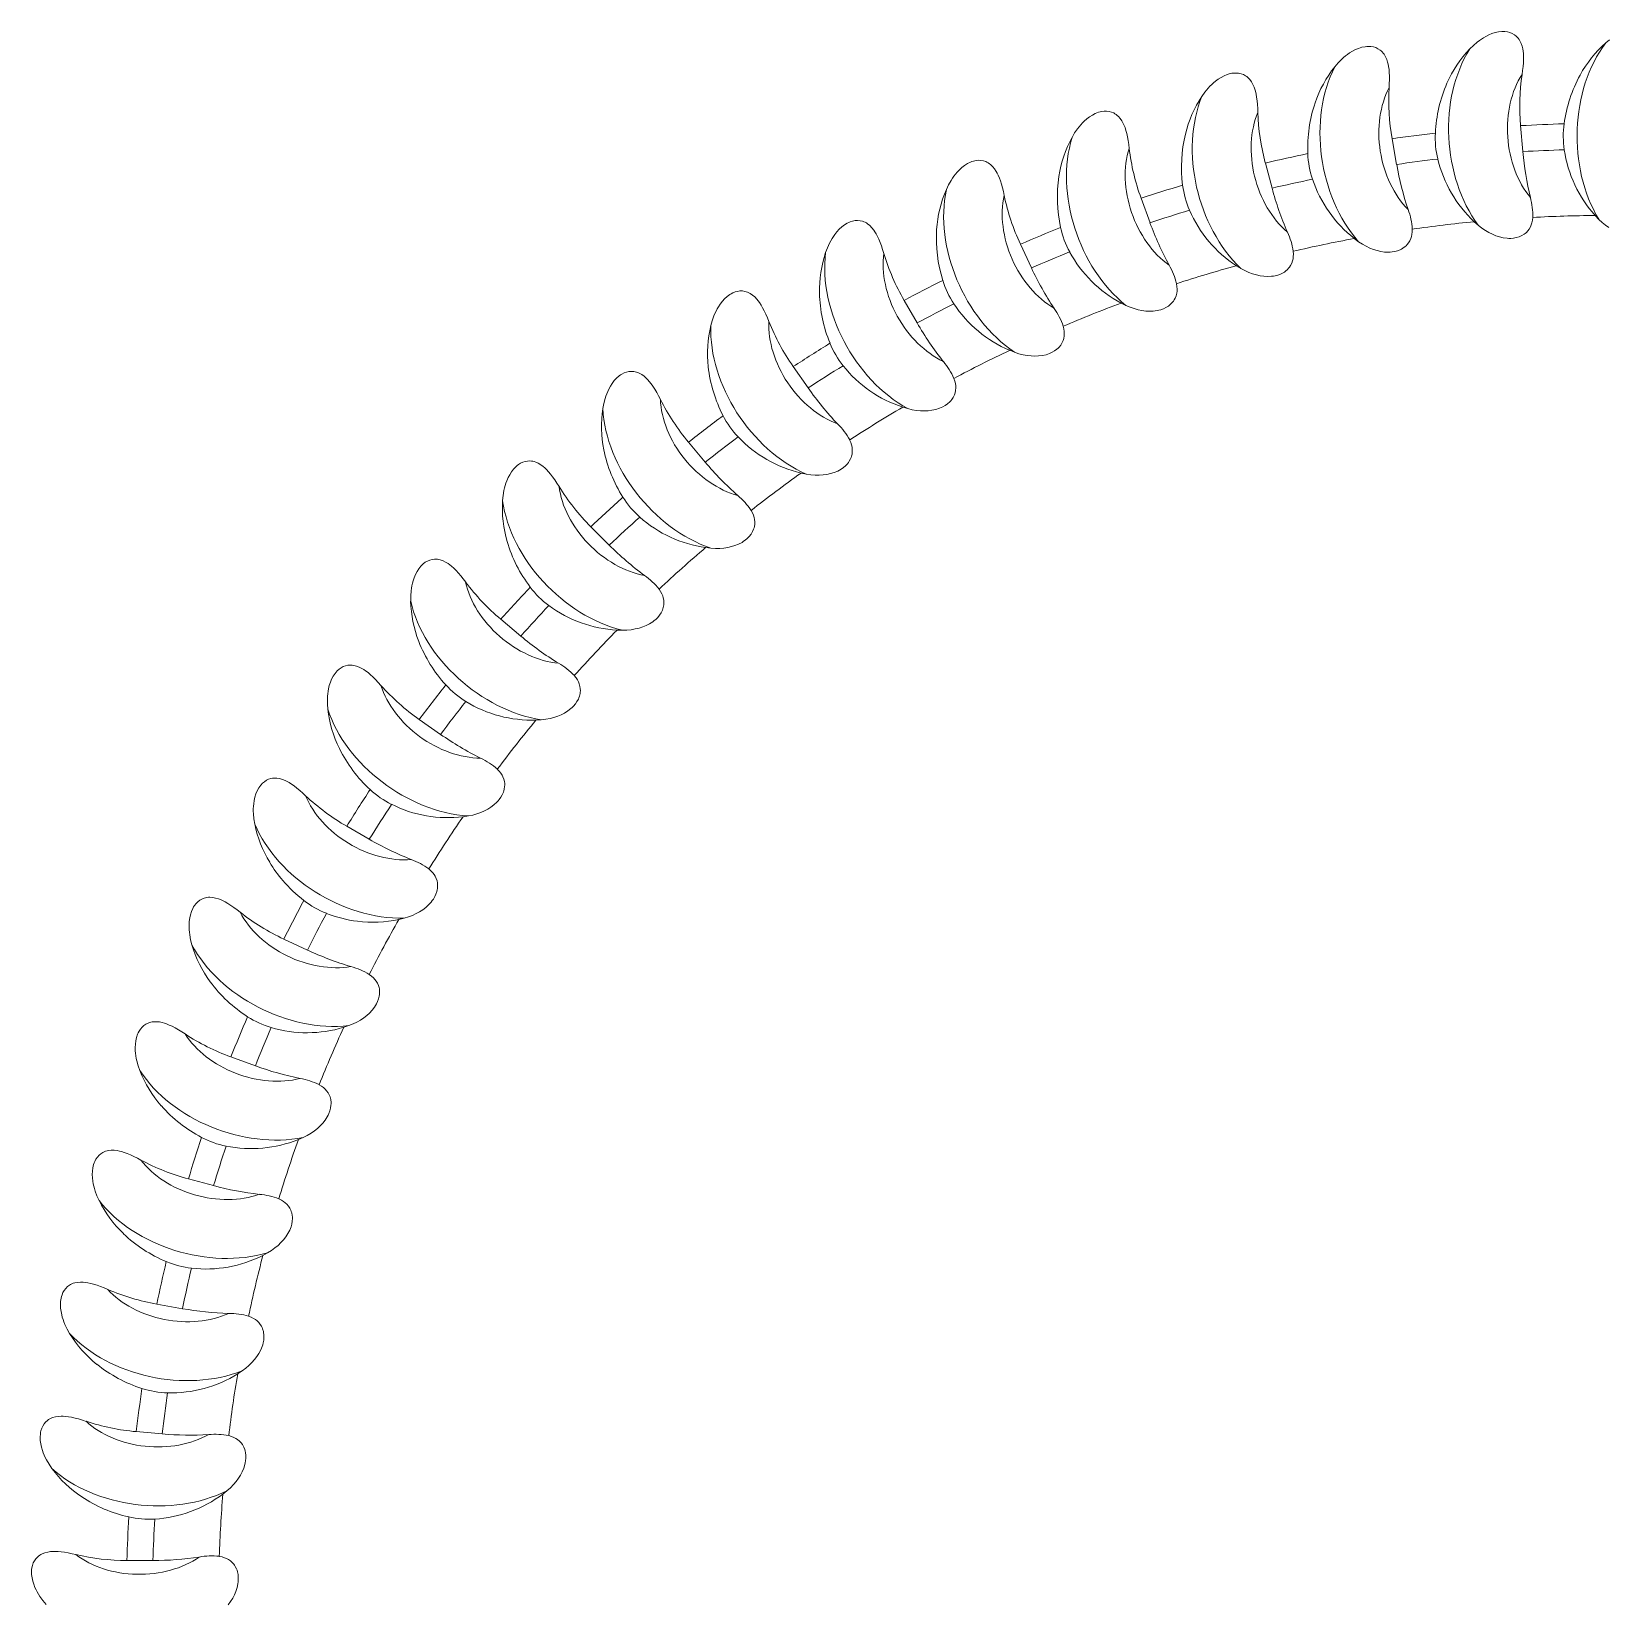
# Model space of a CAD drawing. Extents: x 89 to 596, y -47 to 440.
# Drawn here: x 450.65 to 480.93, y 216.35 to 246.57 of the extents above; entities that cross this region are included whole.
import ezdxf

# ---------------------------------------------------------------- set-up
doc = ezdxf.new("R2010")
doc.units = 0
doc.header["$LTSCALE"] = 7
doc.header["$MEASUREMENT"] = 0
doc.layers.add('8', color=252, linetype='CONTINUOUS', lineweight=15)

msp = doc.modelspace()

# ---------------------------------------------------------------- linework, layer by layer
at = {"layer": '8', "ltscale": 0.012505}
for p, q in [((479.275, 244.765), (479.318, 244.266)), ((476.806, 244.513), (476.892, 244.02)), ((474.368, 244.046), (474.497, 243.563)), ((469.66, 242.487), (469.871, 242.034)), ((465.294, 240.134), (465.581, 239.724)), ((463.282, 238.681), (463.603, 238.298)), ((461.403, 237.058), (461.757, 236.705)), ((459.674, 235.278), (460.057, 234.957)), ((458.106, 233.354), (458.516, 233.067)), ((454.485, 226.869), (454.955, 226.698)), ((453.062, 222.118), (453.555, 222.031))]:
    msp.add_line(p, q, dxfattribs=at)
at = {"layer": '8', "ltscale": 0.012506}
for p, q in [((471.98, 243.37), (472.151, 242.899)), ((467.426, 241.406), (467.676, 240.973)), ((456.712, 231.301), (457.145, 231.05)), ((455.502, 229.133), (455.955, 228.922)), ((452.667, 219.668), (453.165, 219.624)), ((452.486, 217.192), (452.986, 217.192))]:
    msp.add_line(p, q, dxfattribs=at)
at = {"layer": '8', "ltscale": 0.002558}
for p, q in [((478.383, 242.918), (478.46, 242.85)), ((471.597, 241.355), (471.688, 241.309)), ((465.445, 238.089), (465.546, 238.069)), ((460.349, 233.342), (460.451, 233.348)), ((458.948, 231.484), (459.049, 231.499)), ((457.713, 229.511), (457.813, 229.535)), ((455.101, 223.055), (455.19, 223.104)), ((454.33, 218.469), (454.41, 218.533))]:
    msp.add_line(p, q, dxfattribs=at)
at = {"layer": '8', "ltscale": 0.002557}
for p, q in [((480.708, 243.038), (480.778, 242.964)), ((476.078, 242.595), (476.161, 242.534)), ((473.81, 242.073), (473.898, 242.02)), ((467.398, 239.355), (467.496, 239.326)), ((463.611, 236.657), (463.712, 236.646)), ((461.908, 235.071), (462.01, 235.068)), ((456.655, 227.438), (456.752, 227.471)), ((454.615, 220.779), (454.701, 220.836))]:
    msp.add_line(p, q, dxfattribs=at)
at = {"layer": '8', "ltscale": 0.002556}
for p, q in [((469.454, 240.447), (469.549, 240.409)), ((455.782, 225.281), (455.876, 225.321))]:
    msp.add_line(p, q, dxfattribs=at)
at = {"layer": '8', "ltscale": 0.012507}
msp.add_line((453.67, 224.525), (454.153, 224.395), dxfattribs=at)
at = {"layer": '8'}
for points in [[(478.297, 246.238), (478.366, 246.306), (478.441, 246.37), (478.481, 246.401), (478.523, 246.429), (478.563, 246.455), (478.603, 246.478), (478.662, 246.507), (478.722, 246.532), (478.784, 246.552), (478.847, 246.566), (478.911, 246.573), (478.943, 246.573), (478.974, 246.572), (479.023, 246.565), (479.069, 246.553), (479.113, 246.535), (479.154, 246.512), (479.191, 246.483), (479.211, 246.464), (479.229, 246.443), (479.245, 246.42), (479.26, 246.396), (479.285, 246.346), (479.303, 246.293), (479.316, 246.239), (479.323, 246.197), (479.327, 246.154), (479.33, 246.097), (479.33, 246.039), (479.327, 245.969), (479.321, 245.9), (479.313, 245.824), (479.302, 245.749)], [(475.703, 245.895), (475.766, 245.969), (475.835, 246.039), (475.872, 246.073), (475.911, 246.106), (475.949, 246.134), (475.987, 246.161), (476.043, 246.195), (476.101, 246.225), (476.161, 246.25), (476.223, 246.27), (476.286, 246.282), (476.317, 246.286), (476.349, 246.287), (476.398, 246.285), (476.445, 246.277), (476.49, 246.263), (476.533, 246.243), (476.572, 246.217), (476.593, 246.2), (476.613, 246.18), (476.632, 246.159), (476.649, 246.136), (476.678, 246.089), (476.7, 246.038), (476.718, 245.985), (476.728, 245.944), (476.737, 245.902), (476.745, 245.844), (476.75, 245.787), (476.753, 245.717), (476.753, 245.648), (476.751, 245.571), (476.747, 245.495)], [(480.911, 246.353), (480.986, 246.415)], [(473.149, 245.327), (473.205, 245.407), (473.268, 245.483), (473.302, 245.52), (473.338, 245.555), (473.373, 245.587), (473.409, 245.618), (473.461, 245.656), (473.517, 245.691), (473.574, 245.721), (473.634, 245.746), (473.695, 245.764), (473.727, 245.77), (473.758, 245.774), (473.807, 245.776), (473.855, 245.772), (473.901, 245.762), (473.945, 245.746), (473.986, 245.724), (474.009, 245.709), (474.031, 245.691), (474.051, 245.671), (474.07, 245.65), (474.103, 245.606), (474.13, 245.557), (474.152, 245.505), (474.166, 245.465), (474.178, 245.424), (474.191, 245.368), (474.201, 245.311), (474.21, 245.242), (474.216, 245.173), (474.221, 245.096), (474.224, 245.02)], [(470.654, 244.539), (470.703, 244.624), (470.759, 244.704), (470.79, 244.744), (470.822, 244.783), (470.854, 244.818), (470.888, 244.851), (470.937, 244.894), (470.988, 244.934), (471.043, 244.969), (471.1, 244.999), (471.16, 245.022), (471.191, 245.031), (471.222, 245.038), (471.27, 245.044), (471.318, 245.044), (471.365, 245.038), (471.411, 245.026), (471.454, 245.008), (471.478, 244.994), (471.501, 244.979), (471.523, 244.961), (471.543, 244.941), (471.58, 244.9), (471.611, 244.854), (471.638, 244.804), (471.655, 244.765), (471.671, 244.726), (471.688, 244.671), (471.703, 244.615), (471.718, 244.547), (471.731, 244.478), (471.742, 244.403), (471.752, 244.327)], [(468.237, 243.537), (468.279, 243.625), (468.327, 243.71), (468.354, 243.753), (468.383, 243.794), (468.412, 243.832), (468.443, 243.868), (468.488, 243.915), (468.536, 243.959), (468.587, 243.999), (468.642, 244.034), (468.699, 244.062), (468.729, 244.073), (468.759, 244.083), (468.807, 244.093), (468.855, 244.098), (468.902, 244.096), (468.949, 244.088), (468.993, 244.073), (469.018, 244.062), (469.042, 244.048), (469.066, 244.032), (469.088, 244.015), (469.128, 243.976), (469.163, 243.933), (469.194, 243.886), (469.215, 243.849), (469.234, 243.811), (469.256, 243.758), (469.276, 243.704), (469.297, 243.637), (469.315, 243.57), (469.333, 243.496), (469.349, 243.421)], [(465.917, 242.328), (465.951, 242.419), (465.991, 242.508), (466.015, 242.553), (466.04, 242.597), (466.066, 242.637), (466.093, 242.675), (466.134, 242.726), (466.178, 242.774), (466.225, 242.818), (466.277, 242.858), (466.332, 242.891), (466.36, 242.905), (466.389, 242.917), (466.436, 242.932), (466.483, 242.94), (466.531, 242.943), (466.578, 242.938), (466.623, 242.928), (466.649, 242.919), (466.675, 242.907), (466.699, 242.894), (466.723, 242.878), (466.766, 242.843), (466.805, 242.803), (466.84, 242.759), (466.864, 242.724), (466.886, 242.688), (466.913, 242.637), (466.937, 242.584), (466.964, 242.52), (466.988, 242.454), (467.012, 242.382), (467.035, 242.309)], [(479.508, 243.001), (479.502, 242.947), (479.492, 242.9), (479.479, 242.858), (479.464, 242.823), (479.439, 242.778), (479.412, 242.743), (479.385, 242.713), (479.363, 242.694), (479.342, 242.678), (479.297, 242.651), (479.271, 242.638), (479.245, 242.628), (479.192, 242.612), (479.138, 242.602), (479.085, 242.598), (479.049, 242.598), (479.013, 242.6), (478.94, 242.609), (478.866, 242.626), (478.799, 242.648), (478.732, 242.676), (478.664, 242.709), (478.597, 242.749), (478.528, 242.796), (478.46, 242.85)], [(480.97, 242.806), (480.905, 242.852), (480.842, 242.904), (480.778, 242.964)], [(477.191, 242.777), (477.19, 242.722), (477.184, 242.674), (477.175, 242.632), (477.163, 242.595), (477.142, 242.548), (477.119, 242.51), (477.094, 242.479), (477.074, 242.458), (477.054, 242.44), (477.012, 242.409), (476.987, 242.394), (476.962, 242.381), (476.91, 242.361), (476.858, 242.347), (476.805, 242.338), (476.769, 242.334), (476.733, 242.333), (476.66, 242.336), (476.585, 242.347), (476.516, 242.363), (476.447, 242.384), (476.377, 242.412), (476.306, 242.446), (476.234, 242.487), (476.161, 242.534)], [(474.903, 242.351), (474.907, 242.296), (474.905, 242.248), (474.9, 242.205), (474.891, 242.167), (474.874, 242.119), (474.854, 242.079), (474.832, 242.045), (474.814, 242.023), (474.796, 242.003), (474.757, 241.969), (474.733, 241.952), (474.709, 241.937), (474.66, 241.912), (474.609, 241.893), (474.557, 241.88), (474.522, 241.873), (474.486, 241.869), (474.412, 241.866), (474.337, 241.87), (474.267, 241.879), (474.196, 241.895), (474.123, 241.917), (474.05, 241.944), (473.974, 241.978), (473.898, 242.02)], [(463.711, 240.921), (463.737, 241.015), (463.769, 241.107), (463.789, 241.154), (463.81, 241.2), (463.832, 241.242), (463.856, 241.282), (463.892, 241.337), (463.932, 241.389), (463.975, 241.437), (464.023, 241.48), (464.075, 241.518), (464.102, 241.535), (464.13, 241.549), (464.175, 241.568), (464.222, 241.58), (464.269, 241.587), (464.316, 241.587), (464.362, 241.58), (464.389, 241.573), (464.415, 241.564), (464.441, 241.553), (464.466, 241.539), (464.512, 241.508), (464.554, 241.472), (464.593, 241.431), (464.619, 241.398), (464.645, 241.364), (464.676, 241.315), (464.705, 241.265), (464.737, 241.203), (464.767, 241.14), (464.797, 241.07), (464.826, 241)], [(472.661, 241.727), (472.669, 241.673), (472.672, 241.625), (472.67, 241.581), (472.665, 241.543), (472.652, 241.494), (472.636, 241.452), (472.617, 241.417), (472.601, 241.393), (472.584, 241.371), (472.548, 241.334), (472.526, 241.315), (472.504, 241.298), (472.457, 241.269), (472.408, 241.246), (472.357, 241.228), (472.322, 241.218), (472.287, 241.211), (472.214, 241.201), (472.138, 241.198), (472.068, 241.202), (471.996, 241.211), (471.922, 241.226), (471.846, 241.248), (471.768, 241.275), (471.688, 241.309)], [(470.482, 240.91), (470.495, 240.857), (470.502, 240.809), (470.504, 240.766), (470.502, 240.727), (470.493, 240.677), (470.48, 240.634), (470.465, 240.597), (470.451, 240.572), (470.436, 240.549), (470.404, 240.509), (470.383, 240.488), (470.362, 240.469), (470.318, 240.436), (470.271, 240.409), (470.222, 240.386), (470.189, 240.374), (470.154, 240.363), (470.082, 240.347), (470.007, 240.338), (469.937, 240.336), (469.864, 240.339), (469.789, 240.347), (469.712, 240.362), (469.632, 240.382), (469.549, 240.409)], [(461.635, 239.327), (461.653, 239.423), (461.678, 239.518), (461.693, 239.566), (461.71, 239.614), (461.729, 239.657), (461.749, 239.7), (461.78, 239.757), (461.815, 239.812), (461.855, 239.864), (461.898, 239.911), (461.946, 239.954), (461.972, 239.973), (461.999, 239.989), (462.042, 240.012), (462.087, 240.029), (462.134, 240.039), (462.181, 240.043), (462.227, 240.041), (462.254, 240.036), (462.281, 240.029), (462.308, 240.02), (462.334, 240.009), (462.383, 239.982), (462.428, 239.95), (462.47, 239.912), (462.499, 239.882), (462.527, 239.85), (462.563, 239.804), (462.596, 239.757), (462.634, 239.698), (462.669, 239.638), (462.705, 239.571), (462.74, 239.503)], [(468.382, 239.906), (468.399, 239.855), (468.41, 239.808), (468.416, 239.765), (468.418, 239.726), (468.414, 239.675), (468.405, 239.631), (468.392, 239.593), (468.381, 239.567), (468.368, 239.543), (468.339, 239.5), (468.321, 239.477), (468.301, 239.456), (468.26, 239.42), (468.216, 239.388), (468.169, 239.362), (468.137, 239.347), (468.103, 239.333), (468.033, 239.311), (467.959, 239.295), (467.889, 239.287), (467.816, 239.283), (467.741, 239.285), (467.663, 239.293), (467.581, 239.306), (467.496, 239.326)], [(466.377, 238.724), (466.399, 238.674), (466.415, 238.628), (466.424, 238.585), (466.429, 238.547), (466.429, 238.496), (466.424, 238.452), (466.415, 238.412), (466.406, 238.386), (466.395, 238.36), (466.37, 238.315), (466.354, 238.291), (466.337, 238.268), (466.298, 238.228), (466.257, 238.193), (466.213, 238.163), (466.182, 238.145), (466.15, 238.128), (466.082, 238.1), (466.009, 238.078), (465.941, 238.063), (465.869, 238.054), (465.793, 238.049), (465.714, 238.05), (465.632, 238.056), (465.546, 238.069)], [(459.707, 237.558), (459.717, 237.656), (459.733, 237.752), (459.744, 237.802), (459.757, 237.85), (459.771, 237.895), (459.788, 237.94), (459.814, 238), (459.844, 238.057), (459.879, 238.112), (459.918, 238.164), (459.962, 238.21), (459.986, 238.231), (460.012, 238.25), (460.053, 238.276), (460.096, 238.297), (460.142, 238.311), (460.188, 238.319), (460.234, 238.321), (460.262, 238.319), (460.289, 238.314), (460.317, 238.308), (460.344, 238.299), (460.394, 238.276), (460.442, 238.248), (460.487, 238.214), (460.52, 238.187), (460.55, 238.157), (460.59, 238.115), (460.627, 238.07), (460.669, 238.015), (460.709, 237.958), (460.752, 237.894), (460.792, 237.83)], [(464.484, 237.371), (464.51, 237.323), (464.529, 237.278), (464.542, 237.237), (464.55, 237.199), (464.555, 237.148), (464.554, 237.104), (464.548, 237.064), (464.542, 237.036), (464.533, 237.01), (464.512, 236.963), (464.498, 236.937), (464.483, 236.913), (464.448, 236.87), (464.41, 236.832), (464.369, 236.797), (464.34, 236.777), (464.309, 236.757), (464.244, 236.723), (464.173, 236.695), (464.106, 236.675), (464.035, 236.659), (463.96, 236.648), (463.882, 236.641), (463.799, 236.641), (463.712, 236.646)], [(457.941, 235.628), (457.941, 235.726), (457.949, 235.824), (457.956, 235.874), (457.965, 235.924), (457.975, 235.97), (457.987, 236.015), (458.008, 236.077), (458.033, 236.138), (458.063, 236.195), (458.098, 236.25), (458.138, 236.3), (458.16, 236.323), (458.183, 236.344), (458.222, 236.374), (458.264, 236.398), (458.308, 236.416), (458.353, 236.429), (458.399, 236.434), (458.427, 236.434), (458.455, 236.432), (458.483, 236.428), (458.51, 236.421), (458.563, 236.403), (458.613, 236.379), (458.661, 236.35), (458.695, 236.325), (458.728, 236.298), (458.771, 236.26), (458.812, 236.219), (458.859, 236.167), (458.904, 236.114), (458.952, 236.054), (458.998, 235.994)], [(462.715, 235.858), (462.745, 235.813), (462.768, 235.77), (462.785, 235.73), (462.796, 235.693), (462.806, 235.643), (462.808, 235.598), (462.806, 235.558), (462.802, 235.53), (462.796, 235.503), (462.779, 235.454), (462.767, 235.427), (462.754, 235.402), (462.723, 235.356), (462.689, 235.314), (462.651, 235.277), (462.623, 235.253), (462.594, 235.232), (462.533, 235.192), (462.465, 235.158), (462.4, 235.131), (462.33, 235.109), (462.257, 235.092), (462.179, 235.079), (462.097, 235.071), (462.01, 235.068)], [(456.349, 233.552), (456.341, 233.649), (456.34, 233.747), (456.342, 233.798), (456.347, 233.848), (456.353, 233.895), (456.362, 233.941), (456.377, 234.005), (456.397, 234.067), (456.421, 234.127), (456.451, 234.184), (456.487, 234.238), (456.507, 234.263), (456.528, 234.286), (456.564, 234.319), (456.604, 234.347), (456.646, 234.369), (456.69, 234.385), (456.735, 234.394), (456.763, 234.397), (456.791, 234.397), (456.819, 234.396), (456.847, 234.392), (456.901, 234.378), (456.953, 234.358), (457.003, 234.333), (457.04, 234.312), (457.075, 234.288), (457.121, 234.253), (457.165, 234.216), (457.217, 234.169), (457.266, 234.12), (457.319, 234.064), (457.37, 234.008)], [(461.085, 234.196), (461.119, 234.154), (461.146, 234.113), (461.166, 234.075), (461.181, 234.039), (461.194, 233.99), (461.201, 233.946), (461.202, 233.906), (461.2, 233.877), (461.197, 233.85), (461.184, 233.8), (461.175, 233.772), (461.164, 233.746), (461.137, 233.697), (461.106, 233.653), (461.072, 233.612), (461.046, 233.586), (461.02, 233.562), (460.961, 233.517), (460.897, 233.477), (460.834, 233.445), (460.767, 233.417), (460.695, 233.394), (460.619, 233.374), (460.538, 233.359), (460.451, 233.348)], [(454.944, 231.344), (454.928, 231.441), (454.918, 231.538), (454.916, 231.589), (454.916, 231.639), (454.919, 231.687), (454.923, 231.734), (454.932, 231.798), (454.947, 231.862), (454.966, 231.924), (454.991, 231.984), (455.022, 232.04), (455.04, 232.066), (455.059, 232.091), (455.092, 232.127), (455.129, 232.158), (455.169, 232.184), (455.211, 232.204), (455.256, 232.218), (455.283, 232.223), (455.311, 232.225), (455.339, 232.226), (455.367, 232.224), (455.422, 232.216), (455.475, 232.201), (455.528, 232.18), (455.566, 232.161), (455.603, 232.141), (455.652, 232.11), (455.7, 232.077), (455.755, 232.034), (455.809, 231.99), (455.866, 231.939), (455.921, 231.888)], [(459.606, 232.399), (459.644, 232.36), (459.674, 232.322), (459.697, 232.285), (459.715, 232.251), (459.733, 232.203), (459.743, 232.16), (459.748, 232.12), (459.749, 232.091), (459.747, 232.064), (459.74, 232.013), (459.732, 231.984), (459.724, 231.958), (459.702, 231.907), (459.675, 231.86), (459.644, 231.816), (459.621, 231.788), (459.596, 231.762), (459.542, 231.712), (459.481, 231.667), (459.422, 231.629), (459.357, 231.596), (459.288, 231.566), (459.214, 231.539), (459.134, 231.517), (459.049, 231.499)], [(458.29, 230.48), (458.33, 230.445), (458.364, 230.409), (458.39, 230.375), (458.411, 230.342), (458.433, 230.296), (458.447, 230.254), (458.455, 230.214), (458.458, 230.186), (458.459, 230.159), (458.456, 230.107), (458.451, 230.078), (458.445, 230.05), (458.427, 229.998), (458.405, 229.949), (458.378, 229.902), (458.357, 229.873), (458.335, 229.844), (458.285, 229.79), (458.229, 229.739), (458.173, 229.697), (458.112, 229.658), (458.045, 229.622), (457.973, 229.589), (457.896, 229.56), (457.813, 229.535)], [(453.737, 229.023), (453.712, 229.118), (453.694, 229.214), (453.688, 229.264), (453.684, 229.314), (453.682, 229.362), (453.682, 229.409), (453.686, 229.474), (453.695, 229.539), (453.709, 229.602), (453.728, 229.664), (453.754, 229.723), (453.769, 229.75), (453.786, 229.777), (453.816, 229.816), (453.85, 229.85), (453.887, 229.879), (453.928, 229.903), (453.971, 229.92), (453.998, 229.927), (454.025, 229.933), (454.054, 229.936), (454.082, 229.936), (454.137, 229.933), (454.192, 229.922), (454.246, 229.906), (454.285, 229.891), (454.324, 229.874), (454.376, 229.848), (454.426, 229.819), (454.485, 229.781), (454.542, 229.741), (454.603, 229.696), (454.663, 229.649)], [(457.145, 228.454), (457.189, 228.422), (457.225, 228.389), (457.255, 228.357), (457.278, 228.327), (457.304, 228.283), (457.322, 228.242), (457.333, 228.203), (457.339, 228.175), (457.342, 228.148), (457.344, 228.096), (457.341, 228.067), (457.337, 228.039), (457.324, 227.985), (457.306, 227.934), (457.283, 227.886), (457.265, 227.854), (457.246, 227.824), (457.201, 227.766), (457.149, 227.71), (457.097, 227.663), (457.039, 227.619), (456.976, 227.577), (456.908, 227.539), (456.833, 227.503), (456.752, 227.471)], [(452.737, 226.605), (452.704, 226.697), (452.678, 226.792), (452.667, 226.841), (452.658, 226.891), (452.652, 226.938), (452.648, 226.985), (452.647, 227.05), (452.65, 227.115), (452.658, 227.18), (452.672, 227.243), (452.693, 227.304), (452.706, 227.333), (452.72, 227.361), (452.747, 227.402), (452.777, 227.439), (452.812, 227.471), (452.851, 227.498), (452.892, 227.519), (452.918, 227.529), (452.945, 227.536), (452.973, 227.542), (453.001, 227.545), (453.056, 227.546), (453.112, 227.541), (453.167, 227.529), (453.207, 227.518), (453.248, 227.504), (453.301, 227.482), (453.354, 227.458), (453.416, 227.426), (453.476, 227.391), (453.541, 227.351), (453.605, 227.31)], [(456.182, 226.335), (456.228, 226.307), (456.267, 226.278), (456.299, 226.249), (456.325, 226.22), (456.355, 226.179), (456.376, 226.139), (456.391, 226.102), (456.399, 226.075), (456.405, 226.048), (456.41, 225.996), (456.411, 225.967), (456.409, 225.939), (456.401, 225.884), (456.387, 225.832), (456.369, 225.781), (456.354, 225.749), (456.337, 225.717), (456.297, 225.655), (456.251, 225.595), (456.203, 225.544), (456.149, 225.494), (456.09, 225.447), (456.025, 225.403), (455.954, 225.361), (455.876, 225.321)], [(451.951, 224.109), (451.911, 224.198), (451.876, 224.29), (451.861, 224.338), (451.848, 224.387), (451.838, 224.433), (451.83, 224.48), (451.823, 224.545), (451.82, 224.61), (451.823, 224.675), (451.831, 224.739), (451.846, 224.801), (451.857, 224.831), (451.869, 224.861), (451.892, 224.904), (451.919, 224.943), (451.951, 224.979), (451.987, 225.009), (452.026, 225.033), (452.051, 225.045), (452.077, 225.055), (452.105, 225.063), (452.132, 225.069), (452.187, 225.075), (452.243, 225.074), (452.299, 225.068), (452.341, 225.06), (452.382, 225.049), (452.437, 225.032), (452.492, 225.013), (452.556, 224.986), (452.619, 224.957), (452.688, 224.923), (452.755, 224.887)], [(455.407, 224.141), (455.455, 224.117), (455.497, 224.091), (455.531, 224.065), (455.559, 224.039), (455.592, 224), (455.617, 223.962), (455.635, 223.926), (455.646, 223.9), (455.654, 223.874), (455.664, 223.823), (455.667, 223.794), (455.668, 223.766), (455.665, 223.71), (455.655, 223.657), (455.641, 223.605), (455.629, 223.571), (455.615, 223.538), (455.581, 223.473), (455.54, 223.409), (455.496, 223.354), (455.447, 223.3), (455.393, 223.248), (455.332, 223.198), (455.264, 223.15), (455.19, 223.104)], [(451.386, 221.555), (451.338, 221.64), (451.296, 221.728), (451.277, 221.775), (451.259, 221.822), (451.245, 221.868), (451.233, 221.913), (451.22, 221.977), (451.212, 222.042), (451.209, 222.107), (451.212, 222.171), (451.221, 222.235), (451.229, 222.266), (451.239, 222.296), (451.257, 222.341), (451.281, 222.383), (451.31, 222.421), (451.343, 222.454), (451.38, 222.482), (451.404, 222.496), (451.429, 222.508), (451.456, 222.518), (451.483, 222.526), (451.537, 222.537), (451.593, 222.541), (451.649, 222.539), (451.691, 222.535), (451.733, 222.529), (451.79, 222.517), (451.846, 222.502), (451.912, 222.481), (451.978, 222.457), (452.049, 222.429), (452.119, 222.4)], [(454.826, 221.887), (454.876, 221.867), (454.92, 221.845), (454.956, 221.822), (454.987, 221.799), (455.023, 221.763), (455.051, 221.728), (455.072, 221.693), (455.085, 221.668), (455.095, 221.643), (455.11, 221.593), (455.115, 221.564), (455.119, 221.536), (455.12, 221.481), (455.116, 221.427), (455.106, 221.374), (455.097, 221.339), (455.086, 221.305), (455.058, 221.237), (455.022, 221.17), (454.984, 221.111), (454.94, 221.053), (454.889, 220.997), (454.833, 220.942), (454.77, 220.888), (454.701, 220.836)], [(451.046, 218.96), (450.99, 219.041), (450.941, 219.125), (450.918, 219.17), (450.896, 219.216), (450.878, 219.26), (450.862, 219.304), (450.844, 219.367), (450.83, 219.431), (450.821, 219.495), (450.818, 219.56), (450.823, 219.624), (450.827, 219.655), (450.834, 219.686), (450.849, 219.732), (450.869, 219.776), (450.895, 219.816), (450.925, 219.852), (450.959, 219.883), (450.982, 219.9), (451.006, 219.914), (451.031, 219.926), (451.058, 219.937), (451.111, 219.952), (451.166, 219.961), (451.222, 219.964), (451.264, 219.964), (451.307, 219.961), (451.364, 219.954), (451.421, 219.944), (451.489, 219.929), (451.557, 219.911), (451.63, 219.889), (451.702, 219.866)], [(454.443, 219.591), (454.495, 219.576), (454.541, 219.558), (454.579, 219.538), (454.611, 219.517), (454.651, 219.485), (454.682, 219.452), (454.706, 219.42), (454.721, 219.396), (454.733, 219.372), (454.752, 219.323), (454.76, 219.295), (454.766, 219.267), (454.772, 219.212), (454.772, 219.158), (454.767, 219.105), (454.761, 219.069), (454.753, 219.034), (454.731, 218.964), (454.701, 218.894), (454.668, 218.832), (454.629, 218.771), (454.585, 218.71), (454.533, 218.65), (454.475, 218.591), (454.41, 218.533)], [(450.933, 216.346), (450.871, 216.422), (450.814, 216.502), (450.787, 216.544), (450.762, 216.588), (450.74, 216.63), (450.72, 216.673), (450.696, 216.734), (450.677, 216.796), (450.663, 216.859), (450.654, 216.923), (450.653, 216.988), (450.655, 217.019), (450.659, 217.051), (450.67, 217.098), (450.686, 217.144), (450.708, 217.186), (450.735, 217.224), (450.766, 217.258), (450.788, 217.276), (450.81, 217.293), (450.834, 217.307), (450.86, 217.32), (450.911, 217.34), (450.965, 217.354), (451.021, 217.362), (451.063, 217.365), (451.106, 217.366), (451.164, 217.364), (451.221, 217.359), (451.29, 217.35), (451.359, 217.338), (451.434, 217.323), (451.508, 217.306)], [(454.263, 217.271), (454.316, 217.26), (454.362, 217.246), (454.403, 217.23), (454.436, 217.212), (454.479, 217.183), (454.512, 217.153), (454.539, 217.123), (454.556, 217.1), (454.57, 217.077), (454.594, 217.031), (454.604, 217.003), (454.612, 216.976), (454.623, 216.922), (454.628, 216.868), (454.628, 216.814), (454.625, 216.779), (454.62, 216.743), (454.604, 216.671), (454.58, 216.599), (454.553, 216.534), (454.52, 216.47), (454.48, 216.405), (454.434, 216.341)]]:
    msp.add_lwpolyline(points, dxfattribs=at)
for centre, radius, start, end in [((479.976, 244.646), 2.314, 136.5234, 156.2039), ((482.444, 244.621), 2.314, 131.5234, 151.2039), ((477.514, 244.455), 2.314, 141.5234, 161.2039), ((480.332, 244.499), 2.699, 156.4057, 177.4018), ((483.517, 245.138), 4.259, 171.7523, 185.0261), ((482.787, 244.444), 2.699, 151.4057, 172.4018), ((475.078, 244.051), 2.314, 146.5234, 166.2039), ((480.999, 245.254), 4.259, 176.7523, 190.0261), ((478.481, 245.151), 4.259, 181.7523, 195.0261), ((477.882, 244.34), 2.699, 161.4057, 182.4018), ((475.455, 243.969), 2.699, 166.4057, 187.4018), ((480.925, 216.361), 28.451, 96.6409, 98.3255), ((479.37, 244.533), 1.737, 177.0654, 193.6165), ((480.925, 216.361), 28.451, 91.6409, 93.3255), ((481.831, 244.561), 1.737, 172.0655, 188.6178), ((472.687, 243.436), 2.314, 151.5234, 171.2039), ((475.981, 244.828), 4.259, 186.7523, 200.0261), ((480.925, 216.361), 27.951, 91.6642, 93.2956), ((482.507, 244.655), 2.419, 188.4244, 221.941), ((480.925, 216.361), 28.451, 101.6409, 103.3255), ((476.92, 244.29), 1.737, 182.0641, 198.6173), ((480.925, 216.361), 27.951, 96.6642, 98.2956), ((482.849, 245.072), 6.049, 190.0118, 198.4907), ((480.035, 244.685), 2.419, 193.4244, 226.941), ((485.344, 244.795), 6.049, 185.0118, 193.4907), ((473.069, 243.386), 2.699, 171.3959, 192.3956), ((480.925, 216.361), 27.951, 101.6642, 103.2956), ((477.57, 244.5), 2.419, 198.4244, 231.941), ((470.359, 242.615), 2.314, 156.5234, 176.2039), ((473.519, 244.289), 4.259, 191.7523, 205.0261), ((480.925, 216.361), 28.451, 106.6409, 108.3255), ((474.502, 243.835), 1.737, 187.0656, 203.6165), ((480.34, 245.13), 6.049, 195.0118, 203.4907), ((480.925, 216.361), 27.951, 106.6642, 108.2956), ((475.13, 244.1), 2.419, 203.4244, 236.941), ((475.876, 242.693), 1.319, 3.6443, 20.4224), ((478.19, 243.033), 1.319, 358.6443, 15.4224), ((480.925, 216.361), 28.451, 111.6409, 113.3255), ((472.132, 243.17), 1.737, 192.0656, 208.6165), ((477.834, 244.969), 6.049, 200.0118, 208.4907), ((480.925, 216.361), 26.678, 95.4673, 98.0456), ((480.925, 216.361), 26.678, 90.4673, 93.0456), ((470.744, 242.599), 2.699, 176.4057, 197.4018), ((473.6, 242.153), 1.319, 8.6443, 25.4224), ((480.925, 216.361), 26.678, 100.4673, 103.0456), ((468.111, 241.594), 2.314, 161.5234, 181.2039), ((471.113, 243.537), 4.259, 196.7523, 210.0261), ((480.925, 216.361), 27.951, 111.6642, 113.2956), ((472.734, 243.49), 2.419, 208.4244, 241.941), ((475.353, 244.591), 6.049, 205.0118, 213.4907), ((471.38, 241.416), 1.319, 13.6443, 30.4224), ((480.925, 216.361), 26.678, 105.4673, 108.0456), ((480.925, 216.361), 28.451, 116.6409, 118.3255), ((469.829, 242.302), 1.737, 197.0656, 213.6165), ((468.496, 241.612), 2.699, 181.4057, 202.4018), ((480.925, 216.361), 27.951, 116.6642, 118.2956), ((470.401, 242.673), 2.419, 213.4244, 246.941), ((480.925, 216.361), 26.678, 110.4673, 113.0456), ((468.782, 242.578), 4.259, 201.7523, 215.0261), ((472.913, 243.998), 6.049, 210.0118, 218.4907), ((469.233, 240.489), 1.319, 18.6443, 35.4224), ((465.96, 240.382), 2.314, 166.5234, 186.2039), ((480.925, 216.361), 28.451, 121.6409, 123.3255), ((467.61, 241.236), 1.737, 202.0656, 218.6165), ((480.925, 216.361), 26.678, 115.4673, 118.0456), ((466.342, 240.433), 2.699, 186.4057, 207.4018), ((480.925, 216.361), 27.951, 121.6642, 123.2956), ((468.148, 241.655), 2.419, 218.4244, 251.941), ((467.175, 239.378), 1.319, 23.6443, 40.4224), ((466.543, 241.42), 4.259, 206.7523, 220.0261), ((470.535, 243.195), 6.049, 215.0118, 223.4907), ((463.924, 238.986), 2.314, 171.5234, 191.2039), ((480.925, 216.361), 28.451, 126.6409, 128.3255), ((465.493, 239.981), 1.737, 207.0656, 223.6165), ((480.925, 216.361), 26.678, 120.4673, 123.0456), ((465.221, 238.092), 1.319, 28.6443, 45.4224), ((480.925, 216.361), 27.951, 126.6642, 128.2956), ((465.992, 240.446), 2.419, 223.4244, 256.941), ((464.3, 239.07), 2.699, 191.3959, 212.3956), ((468.236, 242.187), 6.049, 220.0118, 228.4907), ((480.925, 216.361), 26.678, 125.4673, 128.0456), ((464.414, 240.071), 4.259, 211.7523, 225.0261), ((463.387, 236.64), 1.319, 33.6443, 50.4224), ((462.017, 237.418), 2.314, 176.5234, 196.2039), ((480.925, 216.361), 28.451, 131.6409, 133.3255), ((463.493, 238.546), 1.737, 212.0656, 228.6165), ((480.925, 216.361), 27.951, 131.6642, 133.2956), ((463.95, 239.052), 2.419, 228.4244, 261.941), ((462.384, 237.535), 2.699, 196.4057, 217.4018), ((466.033, 240.983), 6.049, 225.0118, 233.4907), ((480.925, 216.361), 26.678, 130.4673, 133.0456), ((462.41, 238.542), 4.259, 216.7523, 230.0261), ((480.925, 216.361), 28.451, 136.6409, 138.3255), ((461.625, 236.942), 1.737, 217.0656, 233.6165), ((461.686, 235.035), 1.319, 38.6443, 55.4224), ((460.253, 235.69), 2.314, 181.5234, 201.2039), ((480.925, 216.361), 27.951, 136.6642, 138.2956), ((462.037, 237.486), 2.419, 233.4244, 266.941), ((463.944, 239.591), 6.049, 230.0118, 238.4907), ((480.925, 216.361), 26.678, 135.4673, 138.0456), ((460.609, 235.838), 2.699, 201.4057, 222.4018), ((460.132, 233.287), 1.319, 43.6443, 60.4224), ((460.547, 236.844), 4.259, 221.7523, 235.0261), ((480.925, 216.361), 28.451, 141.6409, 143.3255), ((459.905, 235.182), 1.737, 222.0656, 238.6165), ((458.647, 233.815), 2.314, 186.5234, 206.2039), ((480.925, 216.361), 27.951, 141.6642, 143.2956), ((460.267, 235.76), 2.419, 238.4244, 271.941), ((480.925, 216.361), 26.678, 140.4673, 143.0456), ((461.984, 238.023), 6.049, 235.0118, 243.4907), ((458.989, 233.993), 2.699, 206.4057, 227.4018), ((458.736, 231.41), 1.319, 48.6443, 65.4224), ((458.839, 234.99), 4.259, 226.7523, 240.0261), ((480.925, 216.361), 28.451, 146.6409, 148.3255), ((458.345, 233.278), 1.737, 227.0656, 243.6165), ((480.925, 216.361), 27.951, 146.6642, 148.2956), ((458.655, 233.886), 2.419, 243.4244, 276.941), ((457.211, 231.807), 2.314, 191.5234, 211.2039), ((480.925, 216.361), 26.678, 145.4673, 148.0456), ((460.168, 236.29), 6.049, 240.0118, 248.4907), ((457.426, 231.931), 2.562, 211.1007, 220.7343), ((457.508, 229.419), 1.319, 53.6443, 70.4224), ((457.609, 232.09), 2.805, 220.7505, 232.1592), ((480.925, 216.361), 28.451, 151.6409, 153.3255), ((456.956, 231.246), 1.737, 232.0656, 248.6165), ((457.3, 232.994), 4.259, 231.7523, 245.0261), ((480.925, 216.361), 27.951, 151.6642, 153.2956), ((457.221, 231.917), 2.46, 248.5771, 262.8912), ((457.214, 231.848), 2.39, 262.8678, 282.0669), ((480.925, 216.361), 26.678, 150.4673, 153.0456), ((455.955, 229.681), 2.314, 196.5234, 216.2039), ((458.51, 234.405), 6.049, 245.0118, 253.4907), ((456.459, 227.328), 1.319, 58.6443, 75.4224), ((456.26, 229.916), 2.699, 216.4057, 237.4018), ((480.925, 216.361), 28.451, 156.6409, 158.3255), ((455.75, 229.1), 1.737, 237.0656, 253.6165), ((480.925, 216.361), 27.951, 156.6642, 158.2956), ((455.95, 229.752), 2.419, 253.4244, 286.941), ((480.925, 216.361), 26.678, 155.4673, 158.0456), ((455.94, 230.872), 4.259, 236.7523, 250.0261), ((454.889, 227.454), 2.314, 201.5234, 221.2039), ((457.023, 232.382), 6.049, 250.0118, 258.4907), ((455.597, 225.154), 1.319, 63.6443, 80.4224), ((455.173, 227.715), 2.699, 221.4057, 242.4018), ((480.925, 216.361), 28.451, 161.6409, 163.3255), ((454.736, 226.857), 1.737, 242.0656, 258.6165), ((454.878, 227.525), 2.419, 258.4244, 291.941), ((480.925, 216.361), 26.678, 160.4673, 163.0456), ((480.925, 216.361), 27.951, 161.6642, 163.2956), ((454.77, 228.639), 4.259, 241.7523, 255.0261), ((455.718, 230.238), 6.049, 255.0118, 263.4907), ((454.021, 225.143), 2.314, 206.5234, 226.2039), ((454.927, 222.913), 1.319, 68.6443, 85.4224), ((454.281, 225.427), 2.699, 226.4057, 247.4018), ((480.925, 216.361), 28.451, 166.6409, 168.3255), ((453.921, 224.535), 1.737, 247.0659, 263.6176), ((480.925, 216.361), 27.951, 166.6642, 168.2956), ((454.005, 225.212), 2.419, 263.4244, 296.941), ((480.925, 216.361), 26.678, 165.4673, 168.0456), ((453.8, 226.313), 4.259, 246.7523, 260.0261), ((454.604, 227.988), 6.049, 260.0118, 268.4907), ((454.454, 220.622), 1.319, 73.6443, 90.4224), ((453.358, 222.764), 2.314, 211.5234, 231.2039), ((453.592, 223.071), 2.699, 231.4057, 252.4018), ((453.336, 222.832), 2.419, 268.4244, 301.941), ((480.925, 216.361), 26.678, 170.4673, 173.0456), ((480.925, 216.361), 28.451, 171.6409, 173.3255), ((453.311, 222.15), 1.737, 252.0648, 268.6168), ((480.925, 216.361), 27.951, 171.6642, 173.2956), ((453.036, 223.911), 4.259, 251.7523, 265.0261), ((453.691, 225.65), 6.049, 265.0118, 273.4907), ((454.184, 218.299), 1.319, 78.6443, 95.4224), ((452.905, 220.337), 2.314, 216.5234, 236.2039), ((453.111, 220.663), 2.699, 236.4057, 257.4018), ((452.877, 220.403), 2.419, 273.4244, 306.941), ((480.925, 216.361), 26.678, 175.4673, 178.0456), ((480.925, 216.361), 28.451, 176.6409, 178.3255), ((452.911, 219.721), 1.737, 257.0658, 273.6175), ((480.925, 216.361), 27.951, 176.6642, 178.2956), ((452.484, 221.451), 4.259, 256.7523, 270.0261), ((452.985, 223.241), 6.049, 270.0118, 278.4907), ((454.117, 215.961), 1.319, 83.6443, 100.4224)]:
    msp.add_arc(centre, radius, start, end, dxfattribs=at)
for centre, major_axis, start_param, end_param in [((479.63, 244.555), (-0.214, 2.441), 0.750281, 2.280722), ((482.092, 244.561), (0, 2.45), 0.750281, 2.280722), ((477.177, 244.335), (-0.425, 2.413), 0.750281, 2.280722), ((480.193, 244.605), (-0.144, 1.644), 0.741103, 2.344289), ((474.753, 243.902), (-0.634, 2.367), 0.750281, 2.280722), ((477.734, 244.433), (-0.286, 1.625), 0.741103, 2.344289), ((475.3, 244.048), (-0.427, 1.594), 0.741103, 2.344289), ((472.377, 243.259), (-0.838, 2.302), 0.750281, 2.280722), ((472.908, 243.453), (-0.564, 1.551), 0.741103, 2.344289), ((470.065, 242.412), (-1.035, 2.22), 0.750281, 2.280722), ((470.577, 242.651), (-0.697, 1.495), 0.741103, 2.344289), ((467.836, 241.366), (-1.225, 2.122), 0.750281, 2.280722), ((468.326, 241.649), (-0.825, 1.429), 0.741103, 2.344289), ((466.169, 240.455), (-0.946, 1.352), 0.741103, 2.344289), ((465.706, 240.13), (-1.405, 2.007), 0.750281, 2.280722), ((464.126, 239.077), (-1.061, 1.264), 0.741103, 2.344289), ((463.692, 238.713), (-1.575, 1.877), 0.750281, 2.280722), ((462.21, 237.526), (-1.167, 1.167), 0.741103, 2.344289), ((461.81, 237.126), (-1.732, 1.732), 0.750281, 2.280722), ((460.436, 235.815), (-1.264, 1.061), 0.741103, 2.344289), ((460.073, 235.381), (-1.877, 1.575), 0.750281, 2.280722), ((458.819, 233.955), (-1.352, 0.946), 0.741103, 2.344289), ((458.494, 233.492), (-2.007, 1.405), 0.750281, 2.280722), ((457.369, 231.961), (-1.429, 0.825), 0.741103, 2.344289), ((457.087, 231.471), (-2.122, 1.225), 0.750281, 2.280722), ((456.099, 229.849), (-1.495, 0.697), 0.741103, 2.344289), ((455.86, 229.336), (-2.22, 1.035), 0.750281, 2.280722), ((455.018, 227.634), (-1.55, 0.564), 0.741103, 2.344289), ((454.825, 227.102), (-2.302, 0.838), 0.750281, 2.280722), ((454.134, 225.333), (-1.594, 0.427), 0.741103, 2.344289), ((453.988, 224.787), (-2.367, 0.634), 0.750281, 2.280722), ((453.454, 222.964), (-1.625, 0.287), 0.741103, 2.344289), ((453.356, 222.407), (-2.413, 0.425), 0.750281, 2.280722), ((452.983, 220.545), (-1.644, 0.144), 0.741103, 2.344289), ((452.934, 219.981), (-2.441, 0.214), 0.750281, 2.280722), ((452.725, 218.093), (-1.65, 0), 0.741103, 2.344289)]:
    msp.add_ellipse(centre, major_axis=major_axis, ratio=0.707107, start_param=start_param, end_param=end_param, dxfattribs=at)

doc.saveas('drawing.dxf')
